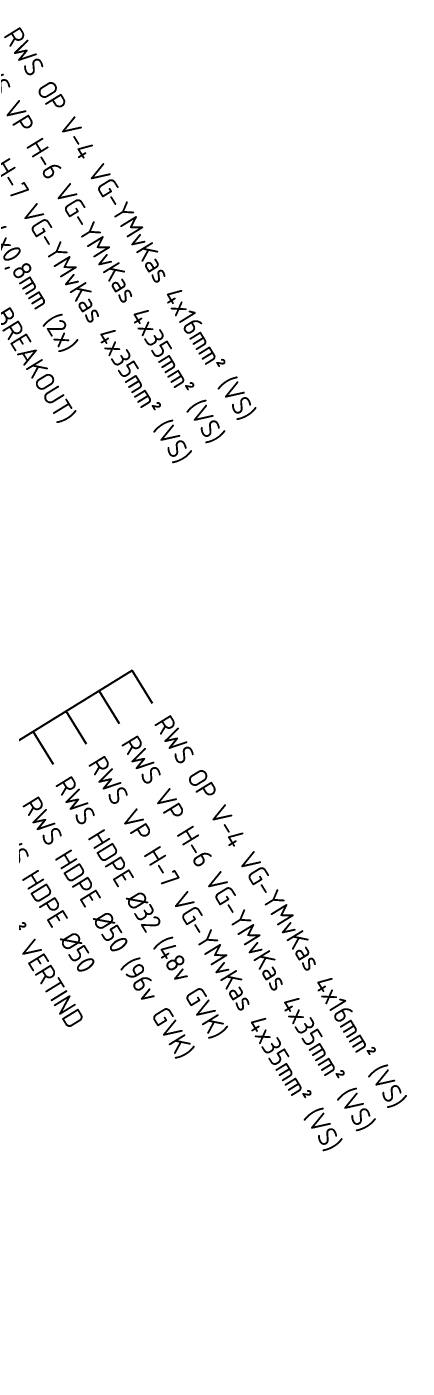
# Model space of a CAD drawing. Header units: metres. Extents: x 134219 to 139178, y 438661 to 444352.
# Drawn here: x 136473.4 to 136522.5, y 441715.9 to 441888.8 of the extents above; entities that cross this region are included whole.
import ezdxf
from ezdxf.enums import TextEntityAlignment as Align

# ---------------------------------------------------------------- set-up
doc = ezdxf.new("R2010")
doc.units = ezdxf.units.M
doc.layers.add('N-WE-KL-ET_LS_OV_KABEL-T25', color=7, linetype='Continuous', lineweight=25)
doc.layers.add('X-XX-AL-AANPIJLING-S', color=7, linetype='Continuous', lineweight=25)
doc.styles.add('NLCS-ISO', font='NLCS-ISO.ttf')

msp = doc.modelspace()

# ---------------------------------------------------------------- linework, layer by layer
at = {"layer": 'X-XX-AL-AANPIJLING-S'}
for p, q in [((136487, 441805.8), (136340.85, 441715.89)), ((136489.62, 441801.54), (136487, 441805.8)), ((136485.36, 441798.92), (136482.74, 441803.18)), ((136481.1, 441796.3), (136478.48, 441800.56)), ((136476.84, 441793.68), (136474.22, 441797.94))]:
    msp.add_line(p, q, dxfattribs=at)

# ---------------------------------------------------------------- texts
at = {"layer": 'N-WE-KL-ET_LS_OV_KABEL-T25', "style": 'NLCS-ISO'}
for s, p in [('RWS OP V-4 VG-YMvKas 4x16mm² (VS)', (136471.35, 441888.32)), ('RWS VP H-6 VG-YMvKas 4x35mm² (VS)', (136467.09, 441885.7)), ('RWS VP H-7 VG-YMvKas 4x35mm² (VS)', (136462.83, 441883.08)), ('LQ-ESEWV 5x4x0,8mm (2x)', (136458.57, 441880.46)), ('RWS HDPE Ø32 (4v BREAKOUT)', (136454.31, 441877.84)), ('RWS OP V-4 VG-YMvKas 4x16mm² (VS)', (136490.77, 441799.66)), ('RWS VP H-6 VG-YMvKas 4x35mm² (VS)', (136486.52, 441797.04)), ('RWS VP H-7 VG-YMvKas 4x35mm² (VS)', (136482.26, 441794.42)), ('RWS HDPE Ø32 (48v GVK)', (136478, 441791.8)), ('RWS HDPE Ø50 (96v GVK)', (136473.74, 441789.18)), ('RWS HDPE Ø50', (136469.48, 441786.56)), ('Cu 25mm² VERTIND', (136465.22, 441783.94))]:
    msp.add_text(s, height=2.5, rotation=301.6008, dxfattribs=at).set_placement(p, align=Align.MIDDLE_LEFT)

doc.saveas('drawing.dxf')
